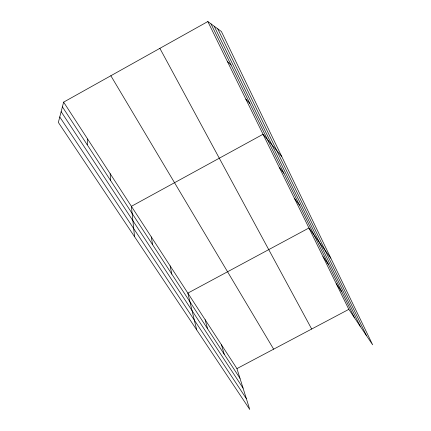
<?xml version="1.0" encoding="UTF-8"?>
<svg xmlns="http://www.w3.org/2000/svg" width="431" height="431" viewBox="0 0 431 431"><rect width="100%" height="100%" fill="white"/><g stroke="black" fill="none" stroke-linecap="round" stroke-linejoin="round"><path stroke-width="0.65" d="M87.197 144.751L87.682 139.105M63.632 102.131L58.352 122.431L249.743 409.45L236.942 368.607L63.632 102.131L207.823 21.55L221.415 31.533L372.648 344.822L348.819 309.356L207.823 21.55M236.942 368.607L348.819 309.356M227.433 61.579L231.064 65M245.805 99.071L249.84 103.456M281.745 156.507L263.045 134.267L131.396 206.32L134.542 236.694M279.261 167.368L283.948 173.31M294.54 198.556L299.486 205.134M330.819 258.174L308.957 227.988L187.851 293.123L196.676 329.871M322.991 256.639L328.357 264.268M336.255 283.717L341.788 291.782M59.774 116.968L246.376 398.697M61.148 111.683L243.062 388.126M62.403 106.856L239.992 378.332M110.848 75.748L273.642 349.169M159.869 48.347L311.678 329.025M210.985 23.872L354.487 317.792M214.212 26.243L360.203 326.299M217.752 28.845L366.372 335.48M221.469 344.811L224.233 354.239M205.129 319.689L207.575 328.778M170.11 265.846L171.802 274.089M151.324 236.958L152.569 244.689M110.223 173.763L110.39 180.206"/></g></svg>
